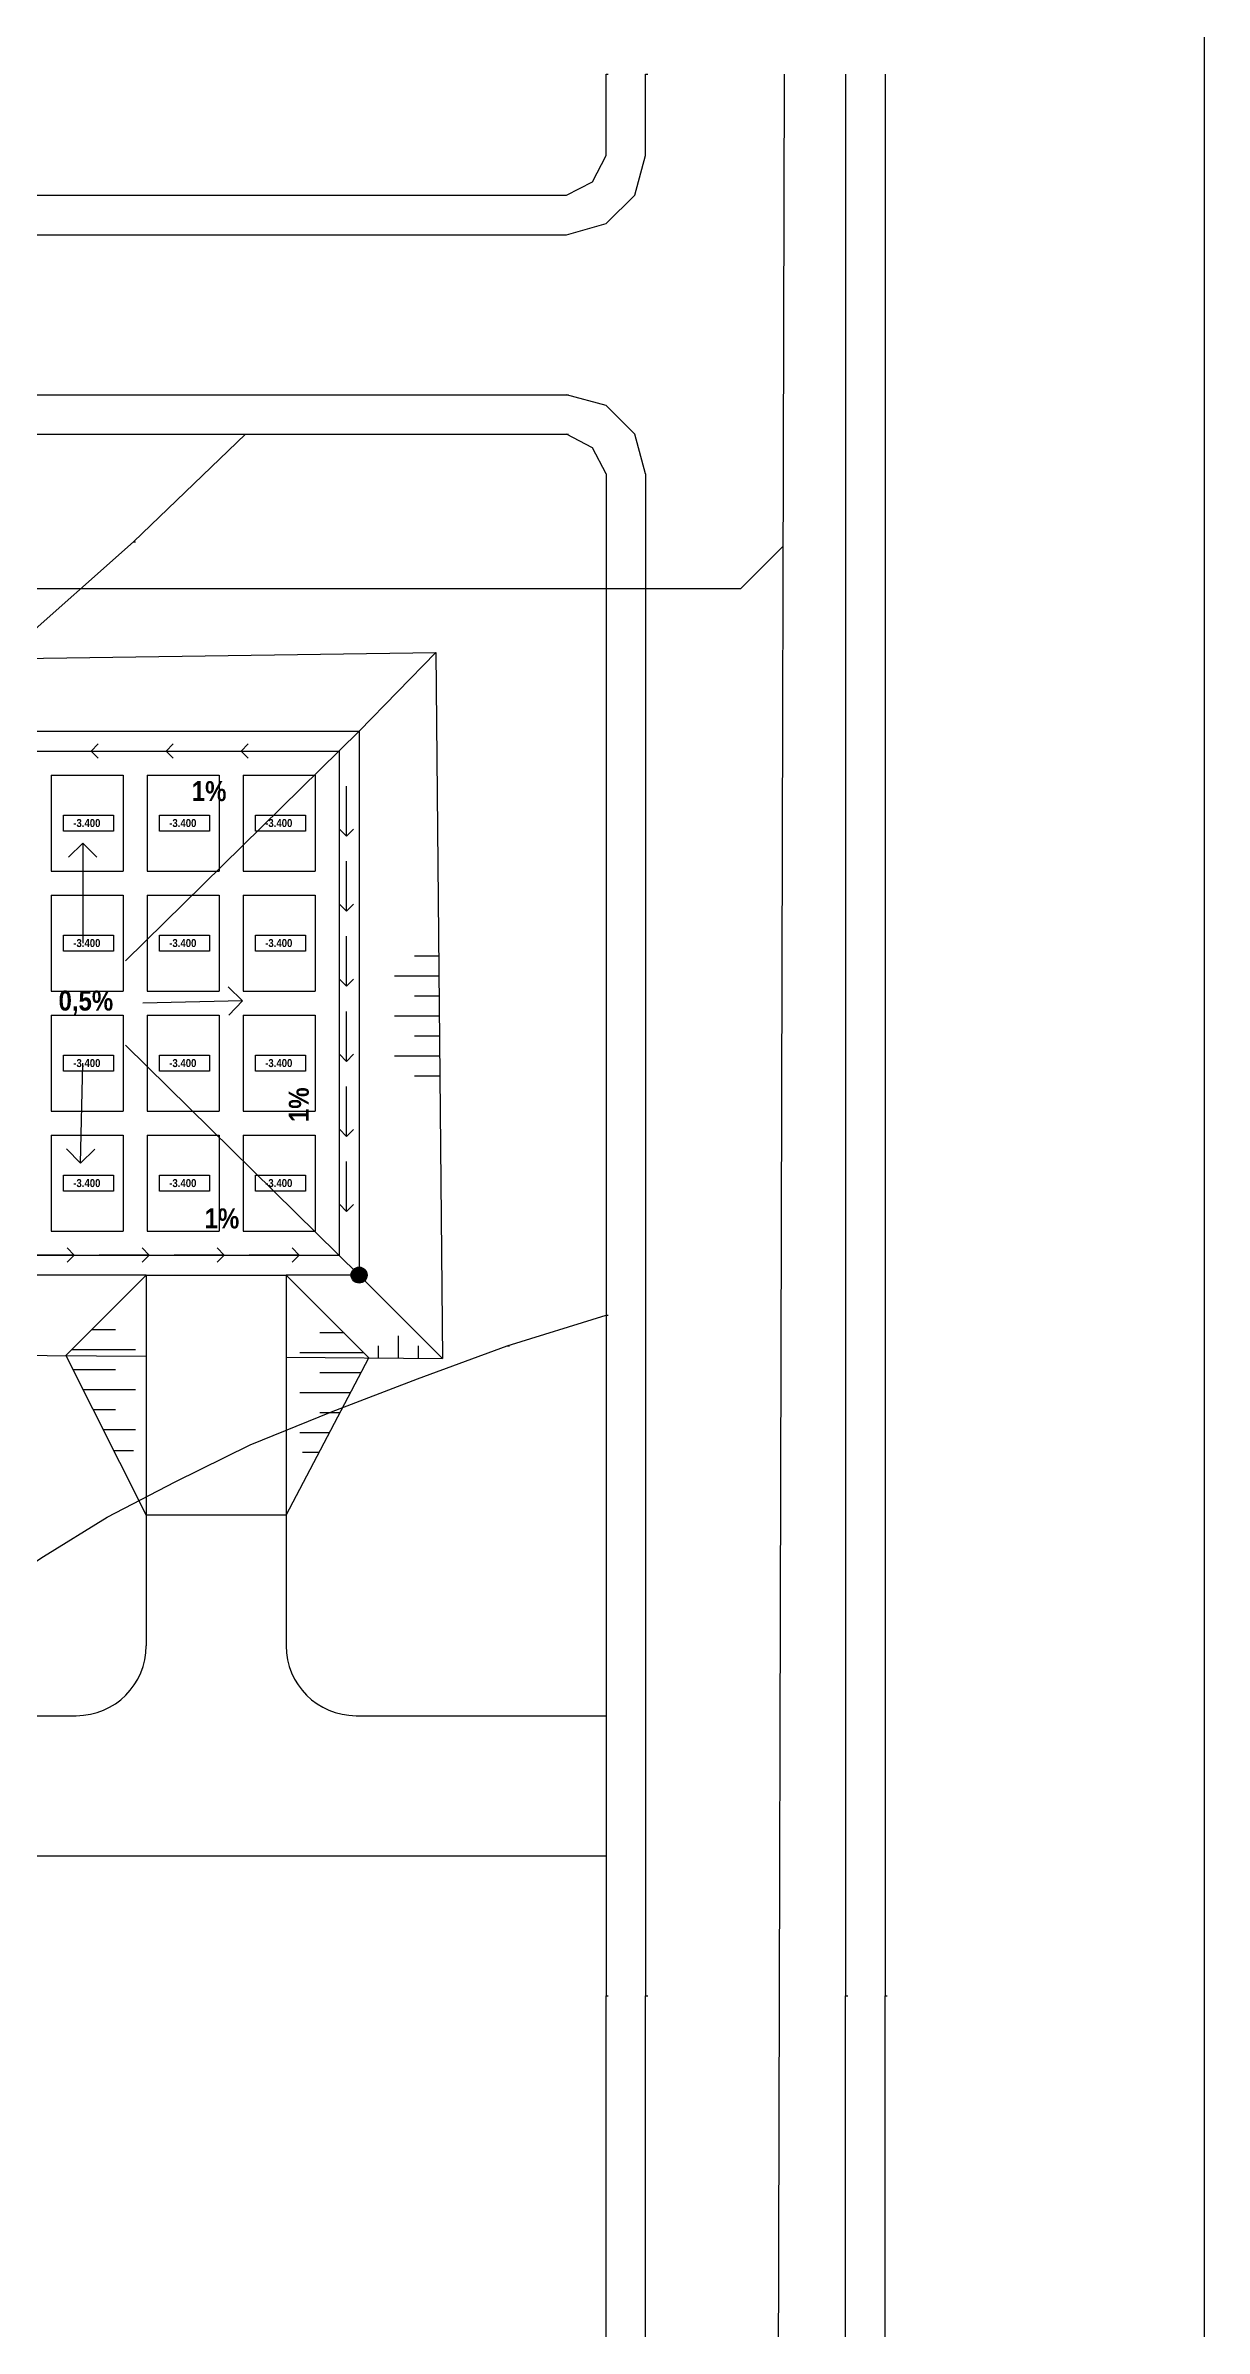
# Model space of a CAD drawing. Header units: millimetres. Extents: x -51 to 2999949, y -1641567 to 415040.
# Drawn here: x 1701988 to 1759949, y 189831 to 303947 of the extents above; entities that cross this region are included whole.
import ezdxf

# ---------------------------------------------------------------- set-up
doc = ezdxf.new("R2010")
doc.units = ezdxf.units.MM
doc.header["$LTSCALE"] = 75
doc.header["$MEASUREMENT"] = 0
doc.layers.get('0').update_dxf_attribs({"linetype": 'CONTINUOUS'})
for name, color, linetype in [('cesty', 161, 'CONTINUOUS'), ('kanalizace', 222, 'CONTINUOUS'), ('objekt A+B', 10, 'CONTINUOUS'), ('objekt B pasy', 140, 'CONTINUOUS'), ('potrubí', 64, 'CONTINUOUS'), ('svahování', 80, 'CONTINUOUS'), ('TEXT hlouby PPD', 255, 'CONTINUOUS'), ('TEXT VODA', 255, 'CONTINUOUS'), ('voda', 130, 'CONTINUOUS'), ('vrstevnice', 7, 'CONTINUOUS'), ('ČERPADLO', 230, 'CONTINUOUS')]:
    doc.layers.add(name, color=color, linetype=linetype)
doc.styles.add('hloubky patek a pasu', font='ariblk.ttf', dxfattribs={"width": 0.75, "height": 400})
doc.styles.add('ŘEZ', font='ariblk.ttf', dxfattribs={"width": 0.75, "height": 1000})

# ---------------------------------------------------------------- blocks, each defined once
blk = doc.blocks.new('*U62')
at = {"layer": 'TEXT VODA'}
for q in [(-355, 899), (1, -1250), (355, 896)]:
    blk.add_line((1, 1250), q, dxfattribs=at)
blk = doc.blocks.new('*U63')
at = {"layer": 'ČERPADLO', "color": 0, "linetype": 'ByBlock', "lineweight": -2, "transparency": 16777216}
for p in [(0, 18750), (0, 15000), (0, 11250), (0, 7500), (0, 3750), (0, 0)]:
    blk.add_blockref('*U62', p, dxfattribs=at)
blk = doc.blocks.new('*U64')
at = {"layer": 'TEXT VODA'}
for q in [(-355, 899), (1, -1250), (355, 896)]:
    blk.add_line((1, 1250), q, dxfattribs=at)
blk = doc.blocks.new('*U65')
at = {"layer": 'ČERPADLO', "color": 0, "linetype": 'ByBlock', "lineweight": -2, "transparency": 16777216}
for p in [(0, 18750), (0, 15000), (0, 11250), (0, 7500), (0, 3750), (0, 0)]:
    blk.add_blockref('*U64', p, dxfattribs=at)
blk = doc.blocks.new('*U66')
at = {"layer": 'TEXT VODA'}
for q in [(-355, 899), (1, -1250), (355, 896)]:
    blk.add_line((1, 1250), q, dxfattribs=at)
blk = doc.blocks.new('*U67')
at = {"layer": 'ČERPADLO', "color": 0, "linetype": 'ByBlock', "lineweight": -2, "transparency": 16777216}
for p in [(0, 18750), (0, 15000), (0, 11250), (0, 7500), (0, 3750), (0, 0)]:
    blk.add_blockref('*U66', p, dxfattribs=at)

msp = doc.modelspace()

# ---------------------------------------------------------------- hatches: boundary and pattern name
at = {"layer": 'ČERPADLO'}
h = msp.add_hatch(color=256, dxfattribs=at)
h.dxf.hatch_style = 1
h.paths.add_polyline_path([(1718069.7798, 242484.2977, 1), (1717269.7798, 242484.2977, 1)])

# ---------------------------------------------------------------- linework, layer by layer
for p, q in [((1579847.5854, 286496.2561), (1728142.3038, 286496.2561)), ((1579847.5854, 284515.909), (1728142.3038, 284515.909))]:
    msp.add_line(p, q)
msp.add_lwpolyline([(1549948.9938, 356001.2066), (1549948.9938, 59001.2066), (1759948.9938, 59001.2066), (1759948.9938, 356001.2066)], close=True)
for points in [[(1575784.0135, 302519.0837), (1575784.0135, 298455.5184), (1576324.1064, 296475.1713), (1577764.3607, 295060.6413), (1579847.5854, 294494.8241), (1728039.4327, 294494.8241), (1730019.7798, 295060.6413), (1731460.0406, 296475.1713), (1732000.127, 298455.5184), (1732000.127, 302519.0837), (1732103.0111, 302519.0837)], [(1577764.3607, 302519.0837), (1577764.3607, 298455.5184), (1578407.3312, 297143.8596), (1579847.5854, 296475.1713), (1728039.4327, 296475.1713), (1729351.0915, 297143.8596), (1730019.7798, 298455.5184), (1730019.7798, 302519.0837), (1730122.664, 302519.0837)], [(1742004.7468, 302519.0837), (1742004.7468, 206459.2977), (1742107.6179, 206459.2977)], [(1743985.0939, 302519.0837), (1743985.0939, 206459.2977), (1744087.9781, 206459.2977)], [(1732000.127, 282535.5619), (1731460.0406, 284515.909), (1730019.7798, 285956.1567), (1728039.4327, 286496.2561), (1728142.3038, 286496.2561)], [(1730019.7798, 282535.5619), (1729351.0915, 283847.2207), (1728039.4327, 284515.909), (1728142.3038, 284515.909)], [(1730019.7798, 282535.5619), (1730019.7798, 206459.2977), (1730122.664, 206459.2977)], [(1732000.127, 282535.5619), (1732000.127, 206459.2977), (1732103.0111, 206459.2977)], [(1575784.0135, 206459.2977), (1575784.0135, 124441.9724), (1576324.1064, 122358.7477), (1577764.3607, 120918.4934), (1579847.5854, 120378.4005), (1728039.4327, 120378.4005), (1730019.7798, 120918.4934), (1731460.0406, 122358.7477), (1732000.127, 124441.9724), (1732000.127, 206459.2977), (1732103.0111, 206459.2977)], [(1577764.3607, 206459.2977), (1577764.3607, 124441.9724), (1578407.3312, 123027.436), (1579847.5854, 122358.7477), (1728039.4327, 122358.7477), (1729351.0915, 123027.436), (1730019.7798, 124441.9724), (1730019.7798, 206459.2977), (1730122.664, 206459.2977)], [(1742004.7468, 104355.573), (1742004.7468, 206459.2977), (1742107.6179, 206459.2977)], [(1743985.0939, 104355.573), (1743985.0939, 206459.2977), (1744087.9781, 206459.2977)]]:
    msp.add_lwpolyline(points)
at = {"layer": 'cesty'}
for p, q in [((1707019.7798, 242484.2977), (1702997.2698, 238461.7876)), ((1707019.7798, 242484.2977), (1707019.7798, 223959.2977)), ((1707019.7798, 242484.2977), (1714019.7798, 242484.2977)), ((1714019.7798, 242484.2977), (1714019.7798, 223959.2977)), ((1714019.7798, 242484.2977), (1718154.5737, 238349.5038)), ((1714019.7798, 242484.2977), (1714019.7798, 230484.2977)), ((1702997.2698, 238461.7876), (1707019.7798, 230484.2977)), ((1707019.7798, 238431.9892), (1707019.7798, 226431.9892)), ((1714019.7798, 230484.2977), (1718154.5737, 238349.5038)), ((1714019.7798, 230484.2977), (1707019.7798, 230484.2977)), ((1689669.7798, 220459.2977), (1703519.7798, 220459.2977)), ((1717519.7798, 220459.2977), (1726019.7798, 220459.2977)), ((1717519.7798, 220459.2977), (1730019.7798, 220459.2977)), ((1689669.7798, 213459.2977), (1730019.7798, 213459.2977))]:
    msp.add_line(p, q, dxfattribs=at)
for centre, start, end in [((1703519.7798, 223959.2977), 270, 0), ((1717519.7798, 223959.2977), 180, 270)]:
    msp.add_arc(centre, 3500, start, end, dxfattribs=at)
at = {"layer": 'kanalizace'}
msp.add_line((1738436.9848, 104355.573), (1738945.229, 302519.0837), dxfattribs=at)
at = {"layer": 'objekt A+B'}
for p, q in [((1642896.208, 272494.6339), (1721498.657, 273605.3723)), ((1717669.7798, 269684.2977), (1721498.657, 273605.3723)), ((1721498.657, 273605.3723), (1721841.4152, 238322.192)), ((1645669.7798, 269684.2977), (1717669.7798, 269684.2977)), ((1717669.7798, 269684.2977), (1717669.7798, 242484.2977)), ((1707019.7798, 242484.2977), (1688069.7798, 242484.2977)), ((1717669.7798, 242484.2977), (1714019.7798, 242484.2977)), ((1717669.7798, 242484.2977), (1721831.8143, 238322.2632)), ((1692010.904, 238543.1735), (1707019.7798, 238431.9892)), ((1714019.7798, 238380.1339), (1721841.4152, 238322.192))]:
    msp.add_line(p, q, dxfattribs=at)
at = {"layer": 'objekt B pasy', "extrusion": (3.35875e-15, -3.39308e-16, -1)}
for p, q in [((1691469.7798, 268684.2977), (1716669.7798, 268684.2977)), ((1716669.7798, 268684.2977), (1716669.7798, 243484.2977)), ((1702269.7798, 267484.2977), (1705869.7798, 267484.2977)), ((1702269.7798, 267484.2977), (1702269.7798, 262684.2977)), ((1705869.7798, 267484.2977), (1705869.7798, 262684.2977)), ((1707069.7798, 267484.2977), (1710669.7798, 267484.2977)), ((1707069.7798, 267484.2977), (1707069.7798, 262684.2977)), ((1710669.7798, 267484.2977), (1710669.7798, 262684.2977)), ((1711869.7798, 267484.2977), (1715469.7798, 267484.2977)), ((1711869.7798, 267484.2977), (1711869.7798, 262684.2977)), ((1715469.7798, 267484.2977), (1715469.7798, 262684.2977)), ((1702269.7798, 262684.2977), (1705869.7798, 262684.2977)), ((1707069.7798, 262684.2977), (1710669.7798, 262684.2977)), ((1711869.7798, 262684.2977), (1715469.7798, 262684.2977)), ((1702269.7798, 261484.2977), (1705869.7798, 261484.2977)), ((1702269.7798, 261484.2977), (1702269.7798, 256684.2977)), ((1705869.7798, 261484.2977), (1705869.7798, 256684.2977)), ((1707069.7798, 261484.2977), (1710669.7798, 261484.2977)), ((1707069.7798, 261484.2977), (1707069.7798, 256684.2977)), ((1710669.7798, 261484.2977), (1710669.7798, 256684.2977)), ((1711869.7798, 261484.2977), (1715469.7798, 261484.2977)), ((1711869.7798, 261484.2977), (1711869.7798, 256684.2977)), ((1715469.7798, 261484.2977), (1715469.7798, 256684.2977)), ((1702269.7798, 256684.2977), (1705869.7798, 256684.2977)), ((1707069.7798, 256684.2977), (1710669.7798, 256684.2977)), ((1711869.7798, 256684.2977), (1715469.7798, 256684.2977)), ((1702269.7798, 255484.2977), (1705869.7798, 255484.2977)), ((1702269.7798, 255484.2977), (1702269.7798, 250684.2977)), ((1705869.7798, 255484.2977), (1705869.7798, 250684.2977)), ((1707069.7798, 255484.2977), (1710669.7798, 255484.2977)), ((1707069.7798, 255484.2977), (1707069.7798, 250684.2977)), ((1710669.7798, 255484.2977), (1710669.7798, 250684.2977)), ((1711869.7798, 255484.2977), (1715469.7798, 255484.2977)), ((1711869.7798, 255484.2977), (1711869.7798, 250684.2977)), ((1715469.7798, 255484.2977), (1715469.7798, 250684.2977)), ((1702269.7798, 250684.2977), (1705869.7798, 250684.2977)), ((1707069.7798, 250684.2977), (1710669.7798, 250684.2977)), ((1711869.7798, 250684.2977), (1715469.7798, 250684.2977)), ((1702269.7798, 249484.2977), (1705869.7798, 249484.2977)), ((1702269.7798, 249484.2977), (1702269.7798, 244684.2977)), ((1705869.7798, 249484.2977), (1705869.7798, 244684.2977)), ((1707069.7798, 249484.2977), (1710669.7798, 249484.2977)), ((1707069.7798, 249484.2977), (1707069.7798, 244684.2977)), ((1710669.7798, 249484.2977), (1710669.7798, 244684.2977)), ((1711869.7798, 249484.2977), (1715469.7798, 249484.2977)), ((1711869.7798, 249484.2977), (1711869.7798, 244684.2977)), ((1715469.7798, 249484.2977), (1715469.7798, 244684.2977)), ((1702269.7798, 244684.2977), (1705869.7798, 244684.2977)), ((1707069.7798, 244684.2977), (1710669.7798, 244684.2977)), ((1711869.7798, 244684.2977), (1715469.7798, 244684.2977)), ((1691469.7798, 243484.2977), (1716669.7798, 243484.2977))]:
    msp.add_line(p, q, dxfattribs=at)
at = {"layer": 'potrubí'}
for p, q in [((1736757.9595, 276805.618), (1738879.2798, 278926.9384)), ((1692141.1002, 276805.618), (1736757.9595, 276805.618))]:
    msp.add_line(p, q, dxfattribs=at)
at = {"layer": 'svahování'}
for p, q in [((1721646.0646, 258431.3806), (1720439.3679, 258431.3806)), ((1721655.7791, 257431.3806), (1719439.3679, 257431.3806)), ((1721665.4936, 256431.3806), (1720439.3679, 256431.3806)), ((1721675.2081, 255431.3806), (1719439.3679, 255431.3806)), ((1721689.3679, 253431.3806), (1719439.3679, 253431.3806)), ((1721689.3679, 254431.3806), (1720439.3679, 254431.3806)), ((1721689.3679, 252431.3806), (1720439.3679, 252431.3806)), ((1704295.0067, 239759.5245), (1705490.6182, 239759.5245)), ((1703295.0067, 238759.5245), (1706490.6182, 238759.5245)), ((1717912.8801, 238591.1974), (1714704.024, 238591.1974)), ((1716912.8801, 239591.1974), (1715704.024, 239591.1974)), ((1718640.6933, 238345.9027), (1718640.6933, 238945.1886)), ((1719640.6933, 238338.4948), (1719640.6933, 239445.1886)), ((1720640.6933, 238331.0869), (1720640.6933, 238945.1886)), ((1703351.3736, 237759.5245), (1705490.6182, 237759.5245)), ((1717755.9267, 237591.1974), (1715704.024, 237591.1974)), ((1703855.6062, 236759.5245), (1706490.6182, 236759.5245)), ((1717230.2197, 236591.1974), (1714704.024, 236591.1974)), ((1704359.8387, 235759.5245), (1705490.6182, 235759.5245)), ((1716704.5127, 235591.1974), (1715704.024, 235591.1974)), ((1704864.0713, 234759.5245), (1706490.6182, 234759.5245)), ((1716178.8057, 234591.1974), (1714704.024, 234591.1974)), ((1706388.8586, 233703.1099), (1705396.7499, 233703.1099)), ((1715662.8272, 233609.7029), (1714841.1398, 233609.7029))]:
    msp.add_line(p, q, dxfattribs=at)
at = {"layer": 'TEXT hlouby PPD', "elevation": 0}
for points in [[(1702888.7608, 265484.2977), (1705388.7608, 265484.2977), (1705388.7608, 264684.2977), (1702888.7608, 264684.2977)], [(1707688.7608, 265484.2977), (1710188.7608, 265484.2977), (1710188.7608, 264684.2977), (1707688.7608, 264684.2977)], [(1712488.7608, 265484.2977), (1714988.7608, 265484.2977), (1714988.7608, 264684.2977), (1712488.7608, 264684.2977)], [(1702888.7608, 259484.2977), (1705388.7608, 259484.2977), (1705388.7608, 258684.2977), (1702888.7608, 258684.2977)], [(1707688.7608, 259484.2977), (1710188.7608, 259484.2977), (1710188.7608, 258684.2977), (1707688.7608, 258684.2977)], [(1702888.7608, 253484.2977), (1705388.7608, 253484.2977), (1705388.7608, 252684.2977), (1702888.7608, 252684.2977)], [(1707688.7608, 253484.2977), (1710188.7608, 253484.2977), (1710188.7608, 252684.2977), (1707688.7608, 252684.2977)], [(1702888.7608, 247484.2977), (1705388.7608, 247484.2977), (1705388.7608, 246684.2977), (1702888.7608, 246684.2977)], [(1707688.7608, 247484.2977), (1710188.7608, 247484.2977), (1710188.7608, 246684.2977), (1707688.7608, 246684.2977)]]:
    msp.add_lwpolyline(points, close=True, dxfattribs=at)
at = {"layer": 'TEXT hlouby PPD'}
for points in [[(1712488.7608, 259484.2977), (1714988.7608, 259484.2977), (1714988.7608, 258684.2977), (1712488.7608, 258684.2977)], [(1712488.7608, 253484.2977), (1714988.7608, 253484.2977), (1714988.7608, 252684.2977), (1712488.7608, 252684.2977)], [(1712488.7608, 247484.2977), (1714988.7608, 247484.2977), (1714988.7608, 246684.2977), (1712488.7608, 246684.2977)]]:
    msp.add_lwpolyline(points, close=True, dxfattribs=at)
at = {"layer": 'TEXT VODA'}
for p, q in [((1703844.7798, 264084.2977), (1703132.5759, 263382.325)), ((1703844.7798, 264084.2977), (1703844.7798, 259084.2977)), ((1703844.7798, 264084.2977), (1704551.8866, 263377.1909)), ((1711843.5038, 256197.2508), (1711125.6212, 256893.415)), ((1711843.5038, 256197.2508), (1706844.7798, 256084.2977)), ((1711843.5038, 256197.2508), (1711152.5515, 255474.3505)), ((1703731.8267, 248085.5737), (1703844.7798, 253084.2977)), ((1703731.8267, 248085.5737), (1703035.6625, 248803.4563)), ((1703731.8267, 248085.5737), (1704454.727, 248776.526))]:
    msp.add_line(p, q, dxfattribs=at)
at = {"layer": 'voda'}
for p, q in [((1717669.7798, 269684.2977), (1705983.4319, 258188.1435)), ((1705983.4319, 253980.4518), (1717669.7798, 242484.2977))]:
    msp.add_line(p, q, dxfattribs=at)
at = {"layer": 'vrstevnice'}
for points in [[(1706384.1901, 279140.6848), (1711990.8873, 284515.909), (1712093.7715, 284515.909)], [(1661864.9041, 248509.5596), (1668783.2602, 252135.9228), (1675598.7582, 255968.0281), (1682079.899, 260134.4646), (1688458.1687, 264532.3872), (1694630.6832, 269136.052), (1700571.7376, 273971.2029), (1706384.1901, 279140.6848), (1706487.0612, 279140.6848)], [(1725081.7709, 238942.155), (1730019.7798, 240485.3), (1730122.664, 240485.3)], [(1669889.1768, 202395.7192), (1674287.0994, 206356.4266), (1678453.5358, 209957.0458), (1682414.2432, 213377.6537), (1686169.1821, 216438.1866), (1689666.9564, 219292.9904), (1692984.6802, 221942.0258), (1696045.2262, 224359.6013), (1698900.0038, 226442.8195), (1701883.3964, 228423.1666), (1705072.5313, 230377.796), (1708467.4083, 232152.4009), (1712222.3604, 234004.1592), (1716285.9257, 235650.1491), (1720580.9772, 237296.1651), (1725081.7709, 238942.155), (1725184.642, 238942.155)]]:
    msp.add_lwpolyline(points, dxfattribs=at)
at = {"layer": 'ČERPADLO'}
msp.add_circle((1717669.7798, 242484.2977), 400, dxfattribs=at)

# ---------------------------------------------------------------- block references
for name, p, rotation in [('*U63', (1713019.7796, 268683.0232), 90), ('*U65', (1717034.658, 265670.6936), 180), ('*U67', (1694669.78, 243485.5722), 270)]:
    msp.add_blockref(name, p, dxfattribs=dict(at, rotation=rotation))

# ---------------------------------------------------------------- texts
at = {"layer": 'TEXT hlouby PPD', "char_height": 400, "attachment_point": 1, "style": 'hloubky patek a pasu'}
for insert in [(1703369.7798, 265284.2977), (1708169.7798, 265284.2977), (1712969.7798, 265284.2977), (1703369.7798, 259284.2977), (1708169.7798, 259284.2977), (1712969.7798, 259284.2977), (1703369.7798, 253284.2977), (1708169.7798, 253284.2977), (1712969.7798, 253284.2977), (1703369.7798, 247284.2977), (1708169.7798, 247284.2977), (1712969.7798, 247284.2977)]:
    msp.add_mtext_dynamic_manual_height_columns('-3.400', width=1520.658085, gutter_width=2000, heights=[0], dxfattribs=dict(at, insert=insert))
at = {"layer": 'TEXT VODA', "char_height": 1000, "attachment_point": 1, "style": 'ŘEZ'}
for s, insert in [('1%', (1709299.268, 267180.7996)), ('0,5%', (1702633.9978, 256708.4936)), ('1%', (1709939.7533, 245817.8612))]:
    msp.add_mtext_dynamic_manual_height_columns(s, width=3139.117657, gutter_width=5000, heights=[0], dxfattribs=dict(at, insert=insert))
at = {"layer": 'TEXT VODA', "insert": (1714152.8051, 250134.7852), "char_height": 1000, "attachment_point": 1, "rotation": 90, "style": 'ŘEZ'}
msp.add_mtext_dynamic_manual_height_columns('1%', width=3139.117657, gutter_width=5000, heights=[0], dxfattribs=at)

doc.saveas('drawing.dxf')
